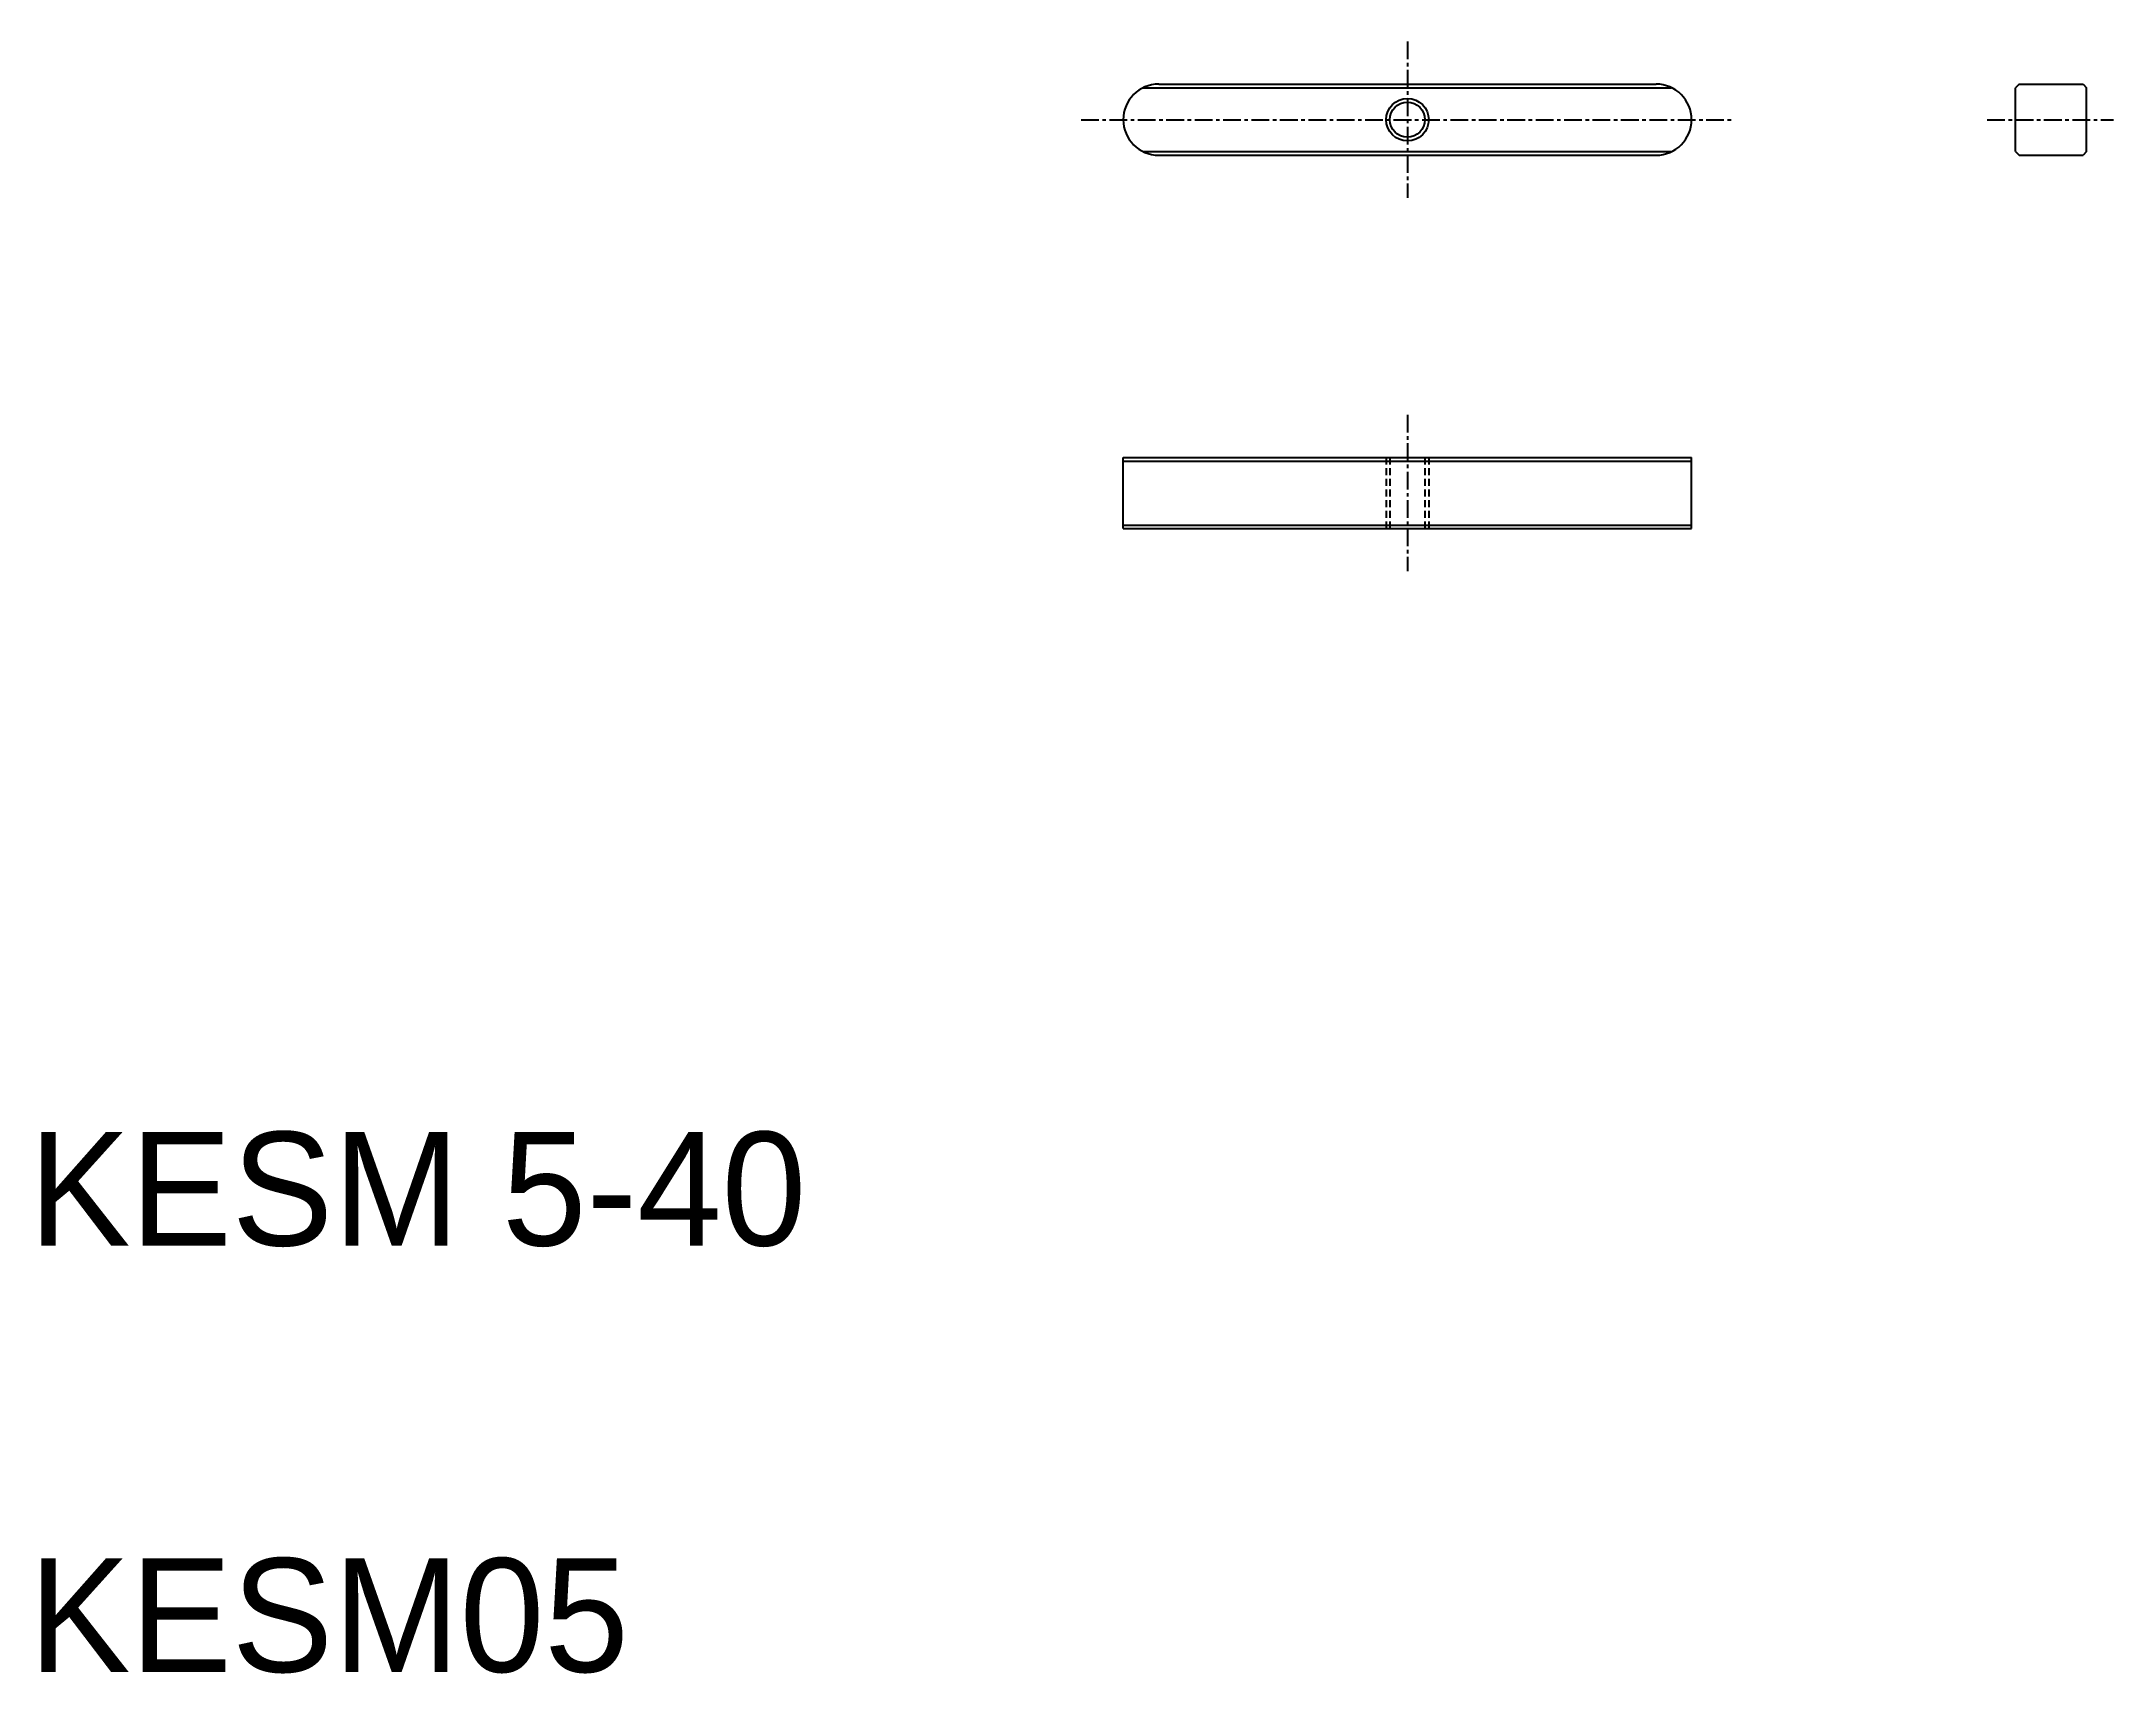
# Model space of a CAD drawing. Extents: x 21 to 167, y 20 to 135.
import ezdxf

# ---------------------------------------------------------------- set-up
doc = ezdxf.new("R2010")
doc.units = 0
doc.linetypes.add('CENTER', pattern=[2, 1.25, -0.25, 0.25, -0.25])
doc.linetypes.add('DASHED', pattern=[0.75, 0.5, -0.25])
doc.layers.get('0').update_dxf_attribs({"linetype": 'CONTINUOUS'})
doc.layers.add('CENTER', color=1, linetype='CENTER')

msp = doc.modelspace()

# ---------------------------------------------------------------- linework, layer by layer
at = {"color": 3, "linetype": 'CONTINUOUS'}
for p, q in [((98.42, 131.47), (135.6, 131.47)), ((98.42, 126.97), (135.6, 126.97)), ((97.01, 105.2), (137.01, 105.2)), ((97.01, 100.7), (137.01, 100.7))]:
    msp.add_line(p, q, dxfattribs=at)
at = {"color": 7, "linetype": 'CONTINUOUS'}
for p, q in [((99.51, 131.72), (134.51, 131.72)), ((160.06, 131.72), (159.81, 131.47)), ((159.81, 126.97), (159.81, 131.47)), ((160.06, 131.72), (164.56, 131.72)), ((164.56, 131.72), (164.81, 131.47)), ((164.81, 126.97), (164.81, 131.47)), ((159.81, 126.97), (160.06, 126.72)), ((159.81, 126.97), (160.06, 126.72)), ((164.81, 126.97), (164.56, 126.72)), ((99.51, 126.72), (134.51, 126.72)), ((160.06, 126.72), (164.56, 126.72)), ((97.01, 100.45), (97.01, 105.45)), ((97.01, 105.45), (137.01, 105.45)), ((137.01, 100.45), (137.01, 105.45)), ((97.01, 100.45), (137.01, 100.45)), ((107.01, 100.45), (107.01, 100.45))]:
    msp.add_line(p, q, dxfattribs=at)
at = {"color": 3, "linetype": 'DASHED'}
for p, q in [((115.51, 105.45), (115.51, 100.45)), ((115.78, 105.45), (115.78, 100.45)), ((118.24, 105.45), (118.24, 100.45)), ((118.51, 105.45), (118.51, 100.45))]:
    msp.add_line(p, q, dxfattribs=at)
at = {"color": 3, "linetype": 'CONTINUOUS'}
msp.add_circle((117.01, 129.22), 1.5, dxfattribs=at)
at = {"color": 7, "linetype": 'CONTINUOUS'}
msp.add_circle((117.01, 129.22), 1.23, dxfattribs=at)
for centre, start, end in [((99.51, 129.22), 90, 270), ((134.51, 129.22), 270, 90)]:
    msp.add_arc(centre, 2.5, start, end, dxfattribs=at)
at = {"layer": 'CENTER', "color": 1, "linetype": 'CENTER'}
for p, q in [((117.01, 134.72), (117.01, 123.72)), ((94.04, 129.22), (140.01, 129.22)), ((157.81, 129.22), (166.71, 129.22)), ((117.01, 108.45), (117.01, 97.45))]:
    msp.add_line(p, q, dxfattribs=at)

# ---------------------------------------------------------------- texts
at = {"color": 7, "linetype": 'CONTINUOUS'}
for s, p in [('KESM 5-40', (20, 50)), ('KESM05', (20, 20))]:
    msp.add_text(s, height=8, dxfattribs=at).set_placement(p)

doc.saveas('drawing.dxf')
